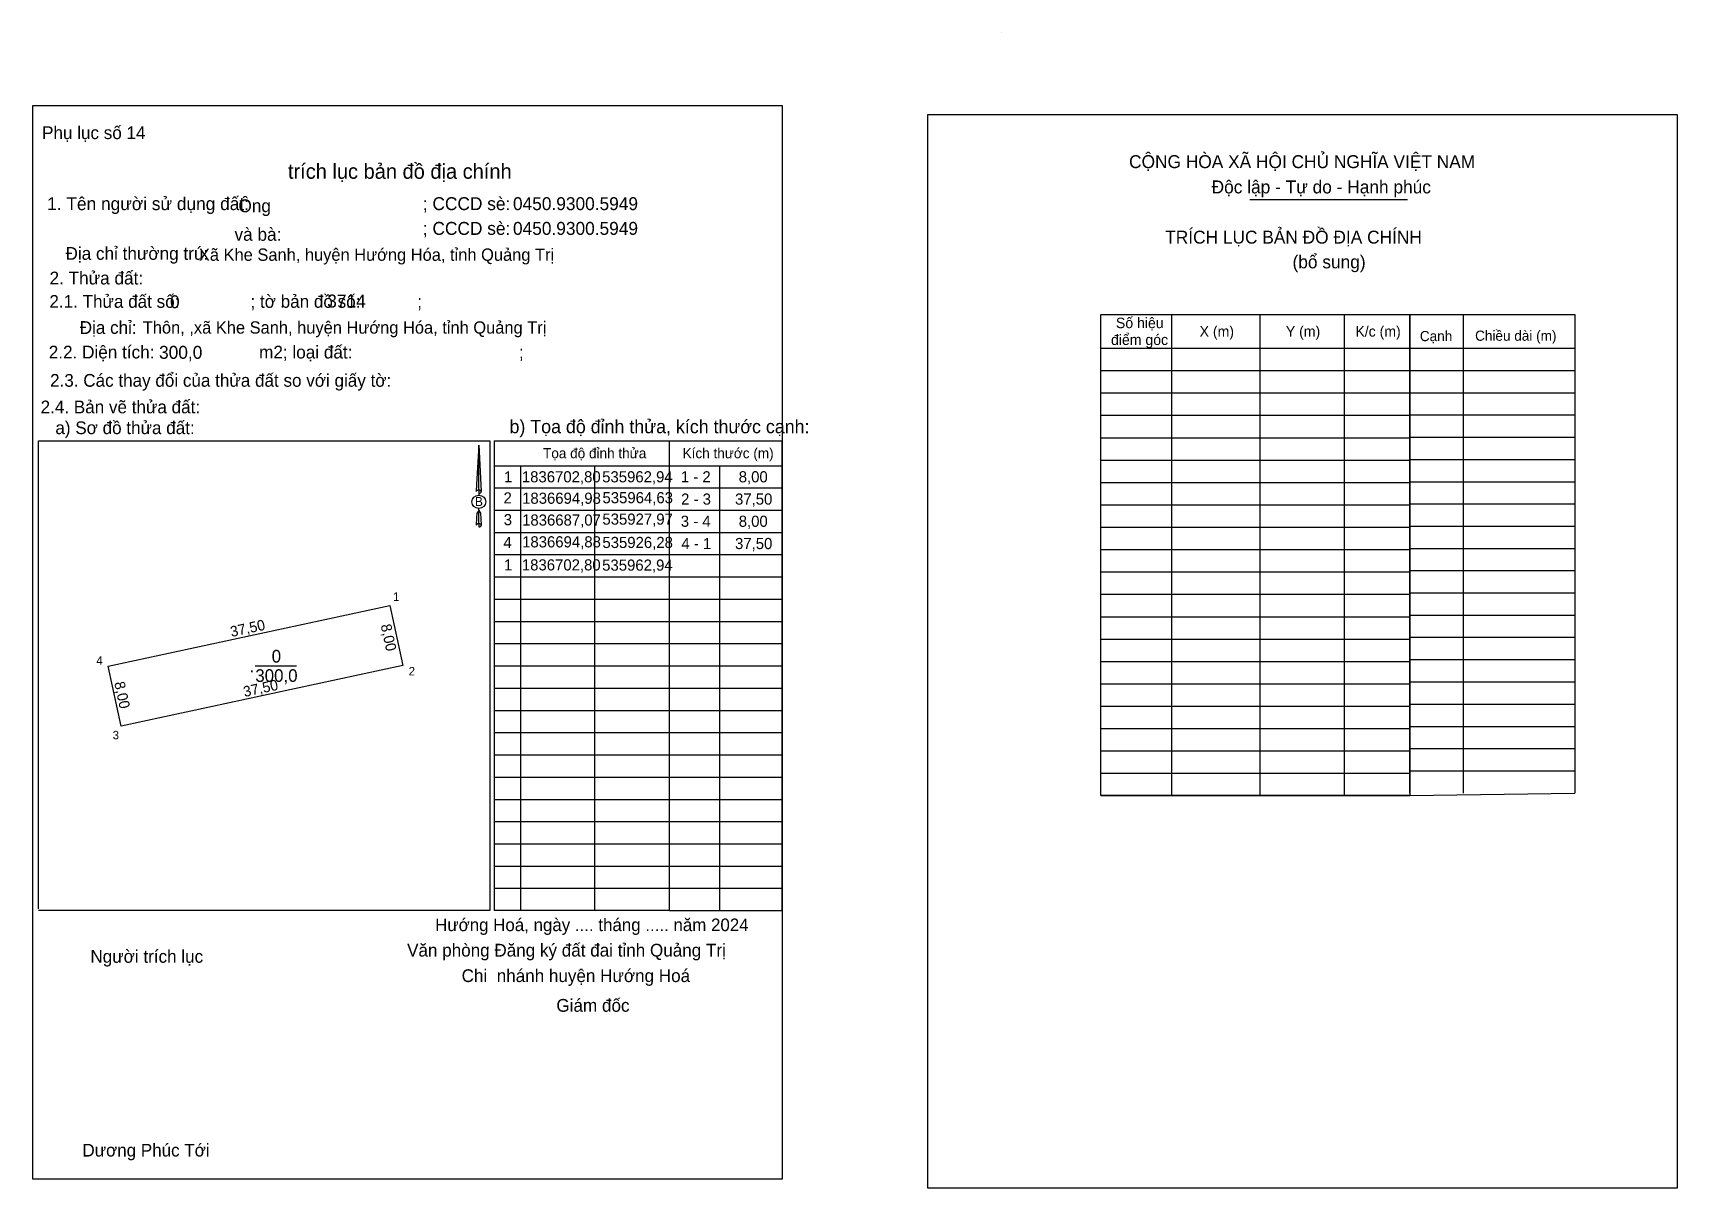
# Model space of a CAD drawing. Extents: x 535917 to 536130, y 1836627 to 1836777.
import ezdxf

# ---------------------------------------------------------------- set-up
doc = ezdxf.new("R2010")
doc.units = 0
for name, color, linetype in [('Level 1', 7, 'Continuous'), ('Level 10', 7, 'Continuous'), ('Level 13', 7, 'Continuous'), ('Level 3', 7, 'Continuous'), ('Level 40', 7, 'Continuous'), ('Level 42', 7, 'Continuous'), ('Level 49', 7, 'Continuous'), ('Level 52', 7, 'Continuous'), ('Level 53', 7, 'Continuous'), ('Level 6', 7, 'Continuous'), ('Level 63', 7, 'Continuous'), ('Level 9', 7, 'Continuous')]:
    doc.layers.add(name, color=color, linetype=linetype)

msp = doc.modelspace()

# ---------------------------------------------------------------- linework, layer by layer
at = {"layer": 'Level 1'}
for p, q in [((536042.55, 1836777.36), (536042.55, 1836777.36)), ((536074.88, 1836755.68), (536095.38, 1836755.68)), ((536102.65, 1836740.69), (536102.65, 1836678.37)), ((536095.69, 1836736.3), (536117.18, 1836736.3)), ((536095.69, 1836733.41), (536117.18, 1836733.41)), ((536095.69, 1836730.51), (536117.18, 1836730.51)), ((536095.69, 1836727.61), (536117.18, 1836727.61)), ((535999.35, 1836663.07), (535999.35, 1836724.24)), ((535999.35, 1836724.24), (536013.95, 1836724.24)), ((536013.95, 1836724.24), (536013.95, 1836663.07)), ((536095.69, 1836724.72), (536117.18, 1836724.72)), ((535976.61, 1836721), (536013.95, 1836721)), ((536005.84, 1836721), (536005.84, 1836663.07)), ((536095.69, 1836721.82), (536117.18, 1836721.82)), ((536095.69, 1836718.92), (536117.18, 1836718.92)), ((535976.54, 1836718.11), (536013.95, 1836718.11)), ((535976.54, 1836715.21), (536013.95, 1836715.21)), ((536095.69, 1836716.03), (536117.18, 1836716.03)), ((535976.54, 1836712.31), (536013.95, 1836712.31)), ((536095.69, 1836713.13), (536117.18, 1836713.13)), ((536095.69, 1836710.23), (536117.18, 1836710.23)), ((535976.54, 1836709.42), (536013.95, 1836709.42)), ((535976.54, 1836706.52), (536013.95, 1836706.52)), ((536095.69, 1836707.34), (536117.18, 1836707.34)), ((535976.54, 1836703.62), (536013.95, 1836703.62)), ((536095.69, 1836704.44), (536117.18, 1836704.44)), ((536095.69, 1836701.54), (536117.18, 1836701.54)), ((535976.54, 1836700.73), (536013.95, 1836700.73)), ((535976.54, 1836697.83), (536013.95, 1836697.83)), ((536095.69, 1836698.65), (536117.18, 1836698.65)), ((535976.54, 1836694.93), (536013.95, 1836694.93)), ((536095.69, 1836695.75), (536117.18, 1836695.75)), ((536095.69, 1836692.85), (536117.18, 1836692.85)), ((535976.54, 1836692.04), (536013.95, 1836692.04)), ((535976.54, 1836689.14), (536013.95, 1836689.14)), ((536095.69, 1836689.96), (536117.18, 1836689.96)), ((535976.54, 1836686.24), (536013.95, 1836686.24)), ((536095.69, 1836687.06), (536117.18, 1836687.06)), ((536095.69, 1836684.16), (536117.18, 1836684.16)), ((535976.54, 1836683.35), (536013.95, 1836683.35)), ((535976.54, 1836680.45), (536013.95, 1836680.45)), ((536095.69, 1836681.27), (536117.18, 1836681.27)), ((536095.69, 1836678.06), (536117.18, 1836678.37)), ((535976.54, 1836677.55), (536013.95, 1836677.55)), ((535976.54, 1836674.66), (536013.95, 1836674.66)), ((535976.54, 1836671.76), (536013.95, 1836671.76)), ((535976.54, 1836668.86), (536013.95, 1836668.86)), ((535976.54, 1836665.97), (536013.95, 1836665.97)), ((535999.35, 1836663.07), (536013.95, 1836663.07))]:
    msp.add_line(p, q, dxfattribs=at)
msp.add_lwpolyline([(536095.69, 1836678.37), (536095.69, 1836740.69), (536117.18, 1836740.69), (536117.18, 1836678.37)], dxfattribs=at)
at = {"layer": 'Level 10'}
msp.add_lwpolyline([(535926.28, 1836694.88), (535962.94, 1836702.8), (535964.63, 1836694.98), (535927.97, 1836687.07)], close=True, dxfattribs=at)
at = {"layer": 'Level 13'}
for points in [[(535916.51, 1836767.9), (536014, 1836767.9), (536014, 1836628.08), (535916.51, 1836628.08)], [(536032.98, 1836766.75), (536130.48, 1836766.75), (536130.48, 1836626.92), (536032.98, 1836626.92)]]:
    msp.add_lwpolyline(points, close=True, dxfattribs=at)
at = {"layer": 'Level 3'}
for p, q in [((536042.55, 1836777.36), (536042.55, 1836777.36)), ((535917.25, 1836724.24), (535975.99, 1836724.24)), ((535917.25, 1836663.29), (535917.25, 1836724.24)), ((535975.99, 1836724.24), (535975.99, 1836663.07)), ((535976.54, 1836724.24), (535976.54, 1836663.07)), ((535976.54, 1836724.24), (535999.35, 1836724.24)), ((535979.98, 1836721), (535979.98, 1836663.07)), ((535989.57, 1836721), (535989.57, 1836663.07)), ((535975.99, 1836663.07), (535917.25, 1836663.07)), ((535999.35, 1836663.07), (535976.54, 1836663.07))]:
    msp.add_line(p, q, dxfattribs=at)
at = {"layer": 'Level 40'}
for p, q in [((535974.53, 1836723.68), (535974.25, 1836718.57)), ((535974.53, 1836723.68), (535974.84, 1836717.63)), ((535974.53, 1836723.68), (535974.84, 1836717.63)), ((535974.53, 1836717.83), (535974.53, 1836723.68)), ((535974.53, 1836723.68), (535974.84, 1836717.63)), ((535974.25, 1836718.57), (535974.19, 1836717.63)), ((535974.53, 1836717.83), (535974.53, 1836717.61)), ((535974.53, 1836717.61), (535974.53, 1836717.43)), ((535974.53, 1836717.43), (535974.53, 1836717.2)), ((535974.53, 1836717.43), (535974.53, 1836717.2)), ((535974.53, 1836717.43), (535974.53, 1836717.2)), ((535974.84, 1836717.63), (535974.84, 1836717.63)), ((535974.25, 1836714.21), (535974.19, 1836713.25)), ((535974.27, 1836714.82), (535974.25, 1836714.21)), ((535974.53, 1836715.17), (535974.27, 1836714.82)), ((535974.53, 1836715.17), (535974.53, 1836715.44)), ((535974.53, 1836715.17), (535974.53, 1836715.44)), ((535974.53, 1836715.17), (535974.53, 1836715.44)), ((535974.53, 1836715.17), (535974.77, 1836714.82)), ((535974.53, 1836715.17), (535974.77, 1836714.82)), ((535974.53, 1836715.17), (535974.77, 1836714.82)), ((535974.53, 1836713.46), (535974.53, 1836715.17)), ((535974.77, 1836714.82), (535974.84, 1836713.25)), ((535974.77, 1836714.82), (535974.84, 1836713.25)), ((535974.77, 1836714.82), (535974.84, 1836713.25)), ((535974.53, 1836713.46), (535974.53, 1836713.22)), ((535974.53, 1836713.22), (535974.53, 1836713.05)), ((535974.84, 1836713.25), (535974.84, 1836713.25))]:
    msp.add_line(p, q, dxfattribs=at)
msp.add_ellipse((535974.53, 1836716.3), major_axis=(0.901, 0), ratio=0.952727, dxfattribs=at)
for centre, start_param, end_param in [((535974.53, 1836717.62), 1.570796, 3.074452), ((535974.53, 1836717.62), 0.067141, 1.570796), ((535974.53, 1836717.62), 4.712389, 6.283185), ((535974.53, 1836713.24), 2.491069, 3.074278), ((535974.53, 1836713.24), 1.570796, 2.491069), ((535974.53, 1836713.24), 0.067141, 1.570796), ((535974.53, 1836713.24), 4.712389, 6.283185)]:
    msp.add_ellipse(centre, major_axis=(0.33, 0), ratio=0.614131, start_param=start_param, end_param=end_param, dxfattribs=at)
at = {"layer": 'Level 53'}
for p, q in [((535916.5, 1836767.91), (535916.5, 1836767.91)), ((536014, 1836628.08), (536014, 1836628.08))]:
    msp.add_line(p, q, dxfattribs=at)
at = {"layer": 'Level 63'}
for p, q in [((536064.69, 1836740.69), (536064.69, 1836678.06)), ((536076.19, 1836740.69), (536076.19, 1836678.06)), ((536087.15, 1836740.69), (536087.15, 1836678.06)), ((536055.49, 1836736.3), (536095.69, 1836736.3)), ((536055.49, 1836733.39), (536095.69, 1836733.39)), ((536055.49, 1836730.48), (536095.69, 1836730.48)), ((536055.49, 1836727.56), (536095.69, 1836727.56)), ((536055.49, 1836724.65), (536095.69, 1836724.65)), ((536055.49, 1836721.73), (536095.69, 1836721.73)), ((536055.49, 1836718.82), (536095.69, 1836718.82)), ((536055.49, 1836715.91), (536095.69, 1836715.91)), ((536055.49, 1836712.99), (536095.69, 1836712.99)), ((536055.49, 1836710.08), (536095.69, 1836710.08)), ((536055.49, 1836707.16), (536095.69, 1836707.16)), ((536055.49, 1836704.25), (536095.69, 1836704.25)), ((536055.49, 1836701.34), (536095.69, 1836701.34)), ((536055.49, 1836698.42), (536095.69, 1836698.42)), ((536055.49, 1836695.51), (536095.69, 1836695.51)), ((536055.49, 1836692.59), (536095.69, 1836692.59)), ((536055.49, 1836689.68), (536095.69, 1836689.68)), ((536055.49, 1836686.76), (536095.69, 1836686.76)), ((536055.49, 1836683.85), (536095.69, 1836683.85)), ((536055.49, 1836680.95), (536095.69, 1836680.95)), ((536055.49, 1836678.06), (536095.69, 1836678.06))]:
    msp.add_line(p, q, dxfattribs=at)
msp.add_lwpolyline([(536055.49, 1836740.69), (536095.69, 1836740.69), (536095.69, 1836678.06), (536055.49, 1836678.06)], close=True, dxfattribs=at)
at = {"layer": 'Level 9'}
msp.add_line((535945.45, 1836694.93), (535950.83, 1836694.93), dxfattribs=at)

# ---------------------------------------------------------------- texts
at = {"layer": 'Level 1'}
for s, height, p in [('Phụ lục số 14', 1.6609, (535917.7, 1836763.53)), ('CỘNG HÒA XÃ HỘI CHỦ NGHĨA VIỆT NAM', 1.684, (536059.16, 1836759.75)), ('Độc lập - Tự do - Hạnh phúc', 1.684, (536069.9, 1836756.46)), ('1. Tên người sử dụng đất:', 1.6835, (535918.36, 1836754.28)), ('Ông', 1.676, (535943.25, 1836754.01)), ('; CCCD sè:', 1.684, (535967.25, 1836754.28)), ('0450.9300.5949 ', 1.6835, (535978.98, 1836754.28)), ('; CCCD sè:', 1.684, (535967.25, 1836751.06)), ('0450.9300.5949 ', 1.6835, (535978.98, 1836751.06)), ('và bà:', 1.676, (535942.74, 1836750.29)), ('TRÍCH LỤC BẢN ĐỒ ĐỊA CHÍNH', 1.684, (536063.86, 1836749.92)), ('Địa chỉ thường trú:', 1.6667, (535920.75, 1836747.81)), ('(bổ sung)', 1.684, (536080.43, 1836746.7)), ('2. Thửa đất:', 1.6703, (535918.67, 1836744.6)), ('2.1. Thửa đất số:               ; tờ bản đồ số:            ;', 1.6609, (535918.65, 1836741.56)), ('Địa chỉ:', 1.661, (535922.6, 1836738.16)), ('Cạnh', 1.319, (536097, 1836737.22)), ('Chiều dài (m)', 1.3191, (536104.19, 1836737.27)), ('2.2. Diện tích:                      m2; loại đất:                                   ;', 1.6667, (535918.57, 1836734.96)), ('2.3. Các thay đổi của thửa đất so với giấy tờ:', 1.6609, (535918.74, 1836731.28)), ('2.4. Bản vẽ thửa đất: ', 1.6609, (535917.51, 1836727.82)), ('a) Sơ đồ thửa đất: ', 1.6609, (535919.43, 1836725.11)), ('Tọa độ đỉnh thửa', 1.3191, (535982.89, 1836721.97)), ('Kích thước (m)', 1.3191, (536001.06, 1836721.97)), ('Hướng Hoá, ngày .... tháng ..... năm 2024', 1.6438, (535968.85, 1836660.39)), ('Văn phòng Đăng ký đất đai tỉnh Quảng Trị', 1.6609, (535965.2, 1836657.08)), ('Người trích lục', 1.6609, (535923.99, 1836656.27)), (' Chi  nhánh huyện Hướng Hoá', 1.6609, (535971.68, 1836653.76)), (' Giám đốc', 1.664, (535984.01, 1836649.89)), ('Dương Phúc Tới', 1.6539, (535922.95, 1836631.04))]:
    msp.add_text(s, height=height, dxfattribs=at).set_placement(p)
at = {"layer": 'Level 10'}
msp.add_text('b) Tọa độ đỉnh thửa, kích thước cạnh:', height=1.7338, dxfattribs=at).set_placement((535978.53, 1836725.23))
at = {"layer": 'Level 13'}
for s, height, p in [('0', 1.64, (535947.58, 1836695.37)), ('.', 1.64, (535944.69, 1836694.11)), ('300,0', 1.643, (535945.45, 1836692.85))]:
    msp.add_text(s, height=height, dxfattribs=at).set_placement(p)
at = {"layer": 'Level 40'}
msp.add_text('B', height=1.18, dxfattribs=at).set_placement((535974.02, 1836715.74))
at = {"layer": 'Level 42'}
msp.add_text(' trích lục bản đồ địa chính', height=1.9485, dxfattribs=at).set_placement((535948.97, 1836758.36))
at = {"layer": 'Level 49'}
for s, rotation, p in [('37,50', 12.1822, (535942.35, 1836698.69)), ('8,00', 282.1822, (535961.76, 1836700.23)), ('8,00', 282.1822, (535927.08, 1836692.74)), ('37,50', 12.1822, (535944.04, 1836690.87))]:
    msp.add_text(s, height=1.369, rotation=rotation, dxfattribs=at).set_placement(p)
at = {"layer": 'Level 52'}
for s, height, p in [('1', 1.45, (535977.82, 1836718.83)), ('1836702,80', 1.451, (535980.14, 1836718.83)), ('535962,94', 1.451, (535990.59, 1836718.83)), ('1 - 2', 1.451, (536000.83, 1836718.83)), ('8,00', 1.451, (536008.36, 1836718.83)), ('2', 1.45, (535977.75, 1836716.08)), ('1836694,98', 1.451, (535980.17, 1836716.04)), ('535964,63', 1.451, (535990.63, 1836716.11)), ('2 - 3', 1.451, (536000.86, 1836715.93)), ('37,50', 1.451, (536007.88, 1836715.93)), ('3', 1.45, (535977.78, 1836713.25)), ('1836687,07', 1.451, (535980.17, 1836713.2)), ('535927,97', 1.451, (535990.62, 1836713.32)), ('3 - 4', 1.451, (536000.82, 1836713.04)), ('8,00', 1.451, (536008.36, 1836713.04)), ('4', 1.45, (535977.74, 1836710.28)), ('1836694,88', 1.451, (535980.17, 1836710.36)), ('535926,28', 1.451, (535990.62, 1836710.28)), ('4 - 1', 1.451, (536000.9, 1836710.14)), ('37,50', 1.451, (536007.88, 1836710.14)), ('1', 1.45, (535977.82, 1836707.36)), ('1836702,80', 1.451, (535980.14, 1836707.36)), ('535962,94', 1.451, (535990.59, 1836707.33))]:
    msp.add_text(s, height=height, dxfattribs=at).set_placement(p)
at = {"layer": 'Level 6'}
for s, height, p in [('Xã Khe Sanh, huyện Hướng Hóa, tỉnh Quảng Trị', 1.5994, (535938.11, 1836747.68)), ('0', 1.68, (535934.35, 1836741.51)), ('3714', 1.684, (535954.81, 1836741.6)), ('Thôn, ,xã Khe Sanh, huyện Hướng Hóa, tỉnh Quảng Trị', 1.5994, (535930.8, 1836738.2)), ('300,0', 1.684, (535932.92, 1836734.92)), ('.', 1.36, (535956.38, 1836731.34))]:
    msp.add_text(s, height=height, dxfattribs=at).set_placement(p)
at = {"layer": 'Level 63'}
for s, p in [('Số hiệu', (536057.45, 1836738.91)), ('điểm góc', (536056.81, 1836736.72)), ('X (m)', (536068.34, 1836737.81)), ('Y (m)', (536079.56, 1836737.81)), ('K/c (m)', (536088.61, 1836737.81))]:
    msp.add_text(s, height=1.369, dxfattribs=at).set_placement(p)
at = {"layer": 'Level 9'}
for s, p in [('1', (535963.37, 1836703.4)), ('4', (535924.76, 1836695.08)), ('2', (535965.41, 1836693.69)), ('3', (535926.89, 1836685.37))]:
    msp.add_text(s, height=1.1, dxfattribs=at).set_placement(p)

doc.saveas('drawing.dxf')
